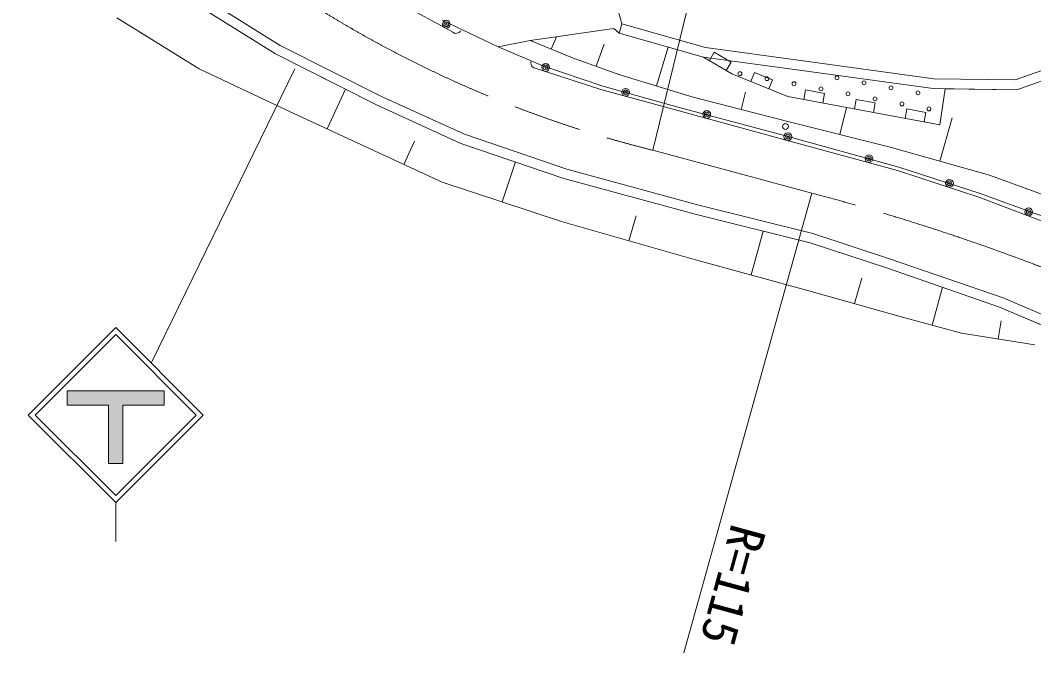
# Model space of a CAD drawing. Units: millimetres, scale not verified. Extents: x 40000 to 680000, y 20000 to 380000.
# Drawn here: x 250507 to 302641, y 250586 to 283106 of the extents above; entities that cross this region are included whole.
import ezdxf
from ezdxf.enums import TextEntityAlignment as Align

# ---------------------------------------------------------------- set-up
doc = ezdxf.new("R2010")
doc.units = ezdxf.units.MM
doc.header["$LTSCALE"] = 1000
doc.linetypes.add('CHAIN', pattern=[18.5, 12, -1.5, 3.5, -1.5])
for name, color, linetype, lineweight in [('M-BGD', 7, 'Continuous', 13), ('M-BMK', 2, 'CHAIN', 13), ('M-STR-HTXT', 7, 'Continuous', 13), ('M-STR-STRC', 7, 'Continuous', 13)]:
    doc.layers.add(name, color=color, linetype=linetype, lineweight=lineweight)
doc.styles.add('ＭＳ ゴシック', font='')
doc.styles.get('ＭＳ ゴシック').set_extended_font_data('MS Gothic')

msp = doc.modelspace()

# ---------------------------------------------------------------- hatches: boundary and pattern name
at = {"layer": 'M-STR-STRC'}
msp.add_hatch(color=256, dxfattribs=at).paths.add_polyline_path([(252918, 264057), (257914, 264056), (257914, 263307), (255791, 263307), (255790, 260309), (255041, 260309), (255041, 263307), (252918, 263307)])

# ---------------------------------------------------------------- linework, layer by layer
at = {"layer": 'M-BGD'}
for p, q in [((281101, 284180), (281446, 282925)), ((260413, 283973), (263882, 281817)), ((270502, 283734), (272328, 282729)), ((255466, 283230), (259715, 280601)), ((260138, 283555), (263637, 281381)), ((272210, 283108), (275086, 281746)), ((272328, 282729), (272766, 282488)), ((276733, 282064), (281037, 282675)), ((281037, 282675), (281309, 282445)), ((281446, 282925), (281309, 282445)), ((281446, 282925), (285760, 281703)), ((272836, 282449), (272766, 282488)), ((272907, 282433), (272836, 282449)), ((272965, 282435), (272907, 282433)), ((273033, 282455), (272965, 282435)), ((273083, 282484), (273033, 282455)), ((273130, 282527), (273083, 282484)), ((273149, 282562), (273130, 282527)), ((276733, 282064), (275086, 281746)), ((278911, 281173), (276733, 282064)), ((278911, 281173), (276733, 282064)), ((277822, 281618), (278083, 282255)), ((281309, 282445), (285658, 281213)), ((281309, 282445), (285658, 281213)), ((301691, 280037), (307539, 282115)), ((263882, 281817), (269086, 279188)), ((275086, 281746), (277382, 280761)), ((280129, 280739), (280536, 281881)), ((283233, 279732), (283841, 281727)), ((285760, 281703), (290775, 281026)), ((301774, 279536), (307706, 281644)), ((263637, 281381), (268870, 278737)), ((281348, 280306), (278911, 281173)), ((281348, 280306), (278911, 281173)), ((287111, 280351), (285658, 281213)), ((285658, 281213), (290707, 280532)), ((285658, 281213), (290707, 280532)), ((285658, 281213), (287111, 280351)), ((286209, 281467), (285954, 281037)), ((287069, 280957), (286209, 281467)), ((290775, 281026), (297507, 280090)), ((301774, 279536), (306828, 281332)), ((259715, 280601), (264324, 278439)), ((264984, 280700), (268870, 278737)), ((276771, 280895), (276777, 280945)), ((276781, 280828), (276771, 280895)), ((276777, 280945), (276786, 280974)), ((276797, 280781), (276781, 280828)), ((276826, 280740), (276797, 280781)), ((276874, 280693), (276826, 280740)), ((276918, 280668), (276874, 280693)), ((276994, 280643), (276918, 280668)), ((276994, 280643), (277469, 280489)), ((277382, 280761), (280427, 279730)), ((277469, 280489), (280378, 279540)), ((286814, 280527), (287069, 280957)), ((290707, 280532), (297469, 279590)), ((290707, 280532), (297469, 279590)), ((285119, 279157), (281348, 280306)), ((285119, 279157), (281348, 280306)), ((289995, 279181), (287111, 280351)), ((287111, 280351), (289995, 279181)), ((288278, 280417), (288090, 279954)), ((289204, 280042), (288278, 280417)), ((289016, 279579), (289204, 280042)), ((297507, 280090), (301691, 280037)), ((266294, 277525), (267240, 279561)), ((280378, 279540), (284332, 278461)), ((280427, 279730), (284409, 278628)), ((290900, 279521), (290808, 279030)), ((291882, 279338), (290900, 279521)), ((297469, 279590), (298078, 279583)), ((297469, 279590), (301774, 279536)), ((298078, 279583), (297818, 277725)), ((297818, 277725), (298078, 279583)), ((298078, 279583), (301774, 279536)), ((269086, 279188), (273361, 277242)), ((290062, 277891), (285119, 279157)), ((290062, 277891), (285119, 279157)), ((287590, 278524), (287818, 279412)), ((297818, 277725), (289995, 279181)), ((289995, 279181), (297818, 277725)), ((291790, 278847), (291882, 279338)), ((293507, 279036), (293416, 278545)), ((294489, 278853), (293507, 279036)), ((272204, 274780), (264324, 278439)), ((268870, 278737), (273177, 276777)), ((268870, 278737), (273177, 276777)), ((284332, 278461), (289725, 276989)), ((284409, 278628), (289750, 277198)), ((292662, 277235), (293012, 278620)), ((294398, 278362), (294489, 278853)), ((296115, 278550), (296023, 278059)), ((297097, 278367), (296115, 278550)), ((295262, 276579), (290062, 277891)), ((295262, 276579), (290062, 277891)), ((297005, 277876), (297097, 278367)), ((297816, 275864), (298439, 278089)), ((270234, 275695), (270791, 276894)), ((273361, 277242), (278618, 275453)), ((289725, 276989), (295640, 275387)), ((289750, 277198), (295700, 275558)), ((273177, 276777), (278471, 274976)), ((273177, 276777), (278471, 274976)), ((300369, 275149), (295262, 276579)), ((300369, 275149), (295262, 276579)), ((275301, 273762), (275979, 275823)), ((278618, 275453), (285346, 273612)), ((295640, 275387), (299824, 274013)), ((295700, 275558), (299893, 274198)), ((278398, 272743), (272204, 274780)), ((278471, 274976), (285220, 273129)), ((278471, 274976), (285220, 273129)), ((305148, 273391), (300369, 275149)), ((305148, 273391), (300369, 275149)), ((299824, 274013), (305674, 271790)), ((299893, 274198), (305803, 272032)), ((285346, 273612), (291286, 272139)), ((285242, 270793), (278398, 272743)), ((281820, 271768), (282184, 273043)), ((285220, 273129), (291148, 271659)), ((285220, 273129), (291148, 271659)), ((288101, 270012), (288715, 272262)), ((291286, 272139), (295281, 270825)), ((291148, 271659), (295118, 270352)), ((291148, 271659), (295118, 270352)), ((290960, 269232), (285242, 270793)), ((295281, 270825), (301063, 268826)), ((295118, 270352), (300884, 268359)), ((295118, 270352), (300884, 268359)), ((293429, 268538), (293795, 269840)), ((295898, 267845), (290960, 269232)), ((297414, 267433), (297942, 269376)), ((301063, 268826), (306267, 266617)), ((300884, 268359), (306064, 266161)), ((300884, 268359), (303073, 267430)), ((298930, 267021), (295898, 267845)), ((300815, 266718), (300966, 267656)), ((302699, 266414), (298930, 267021))]:
    msp.add_line(p, q, dxfattribs=at)
for centre, major_axis in [((272424, 282904), (200, 0)), ((272424, 282904), (120, 0)), ((272424, 282904), (40, 0)), ((277531, 280679), (200, 0)), ((277531, 280679), (120, 0)), ((277531, 280679), (40, 0)), ((287528, 280360), (99.9, 0)), ((288917, 280101), (99.9, 0)), ((292520, 280149), (99.9, 0)), ((293909, 279890), (99.9, 0)), ((281650, 279400), (200, 0)), ((281650, 279400), (120, 0)), ((281650, 279400), (40, 0)), ((290307, 279842), (99.9, 0)), ((291696, 279583), (99.9, 0)), ((295298, 279631), (99.9, 0)), ((296687, 279373), (99.9, 0)), ((293085, 279325), (99.9, 0)), ((294474, 279066), (99.9, 0)), ((285821, 278262), (200, 0)), ((295864, 278807), (99.9, 0)), ((297253, 278549), (99.9, 0)), ((285821, 278262), (120, 0)), ((285821, 278262), (40, 0)), ((289873, 277646), (150, 0)), ((289992, 277124), (200, 0)), ((289992, 277124), (120, 0)), ((289992, 277124), (40, 0)), ((294165, 275994), (200, 0)), ((294165, 275994), (120, 0)), ((294165, 275994), (40, 0)), ((298307, 274722), (200, 0)), ((298307, 274722), (120, 0)), ((298307, 274722), (40, 0)), ((302383, 273255), (200, 0)), ((302383, 273255), (120, 0)), ((302383, 273255), (40, 0))]:
    msp.add_ellipse(centre, major_axis=major_axis, ratio=0.999999, dxfattribs=at)
at = {"layer": 'M-BMK'}
msp.add_line((283044, 276421), (291229, 274219), dxfattribs=at)
for centre, major_axis, start_param, end_param in [((297528, 334599), (45675, -38835), 4.515475, 5.173022), ((261978, 163094), (87544, -74434), 1.719342, 2.018046)]:
    msp.add_ellipse(centre, major_axis=major_axis, ratio=0.999999, start_param=start_param, end_param=end_param, dxfattribs=at)
at = {"layer": 'M-STR-HTXT'}
for p, q in [((283044, 276421), (288857, 300322)), ((291229, 274219), (284637, 250586))]:
    msp.add_line(p, q, dxfattribs=at)
at = {"layer": 'M-STR-STRC'}
for p, q in [((264629, 280617), (257248, 265473)), ((250920, 262809), (255417, 267305)), ((251273, 262809), (255417, 266951)), ((259913, 262807), (255417, 267305)), ((259560, 262807), (255417, 266951)), ((252918, 264057), (257914, 264056)), ((252918, 264057), (252918, 263307)), ((257914, 264056), (252918, 264057)), ((252918, 264057), (252918, 263307)), ((257914, 264056), (257914, 263307)), ((257914, 264056), (257914, 263307)), ((255041, 263307), (252918, 263307)), ((255041, 263307), (252918, 263307)), ((255041, 260309), (255041, 263307)), ((255041, 263307), (255041, 260309)), ((255791, 263307), (255790, 260309)), ((255791, 263307), (255790, 260309)), ((257914, 263307), (255791, 263307)), ((257914, 263307), (255791, 263307)), ((250920, 262809), (255416, 258311)), ((251273, 262809), (255416, 258664)), ((255416, 258664), (259560, 262807)), ((255416, 258311), (259913, 262807)), ((255790, 260309), (255041, 260309)), ((255790, 260309), (255041, 260309)), ((255416, 258311), (255415, 256312))]:
    msp.add_line(p, q, dxfattribs=at)

# ---------------------------------------------------------------- texts
at = {"layer": 'M-STR-HTXT', "style": 'ＭＳ ゴシック'}
msp.add_text('R=115', height=1833, rotation=254.69, dxfattribs=at).set_placement((286586, 257445), align=Align.BOTTOM_LEFT)

doc.saveas('drawing.dxf')
